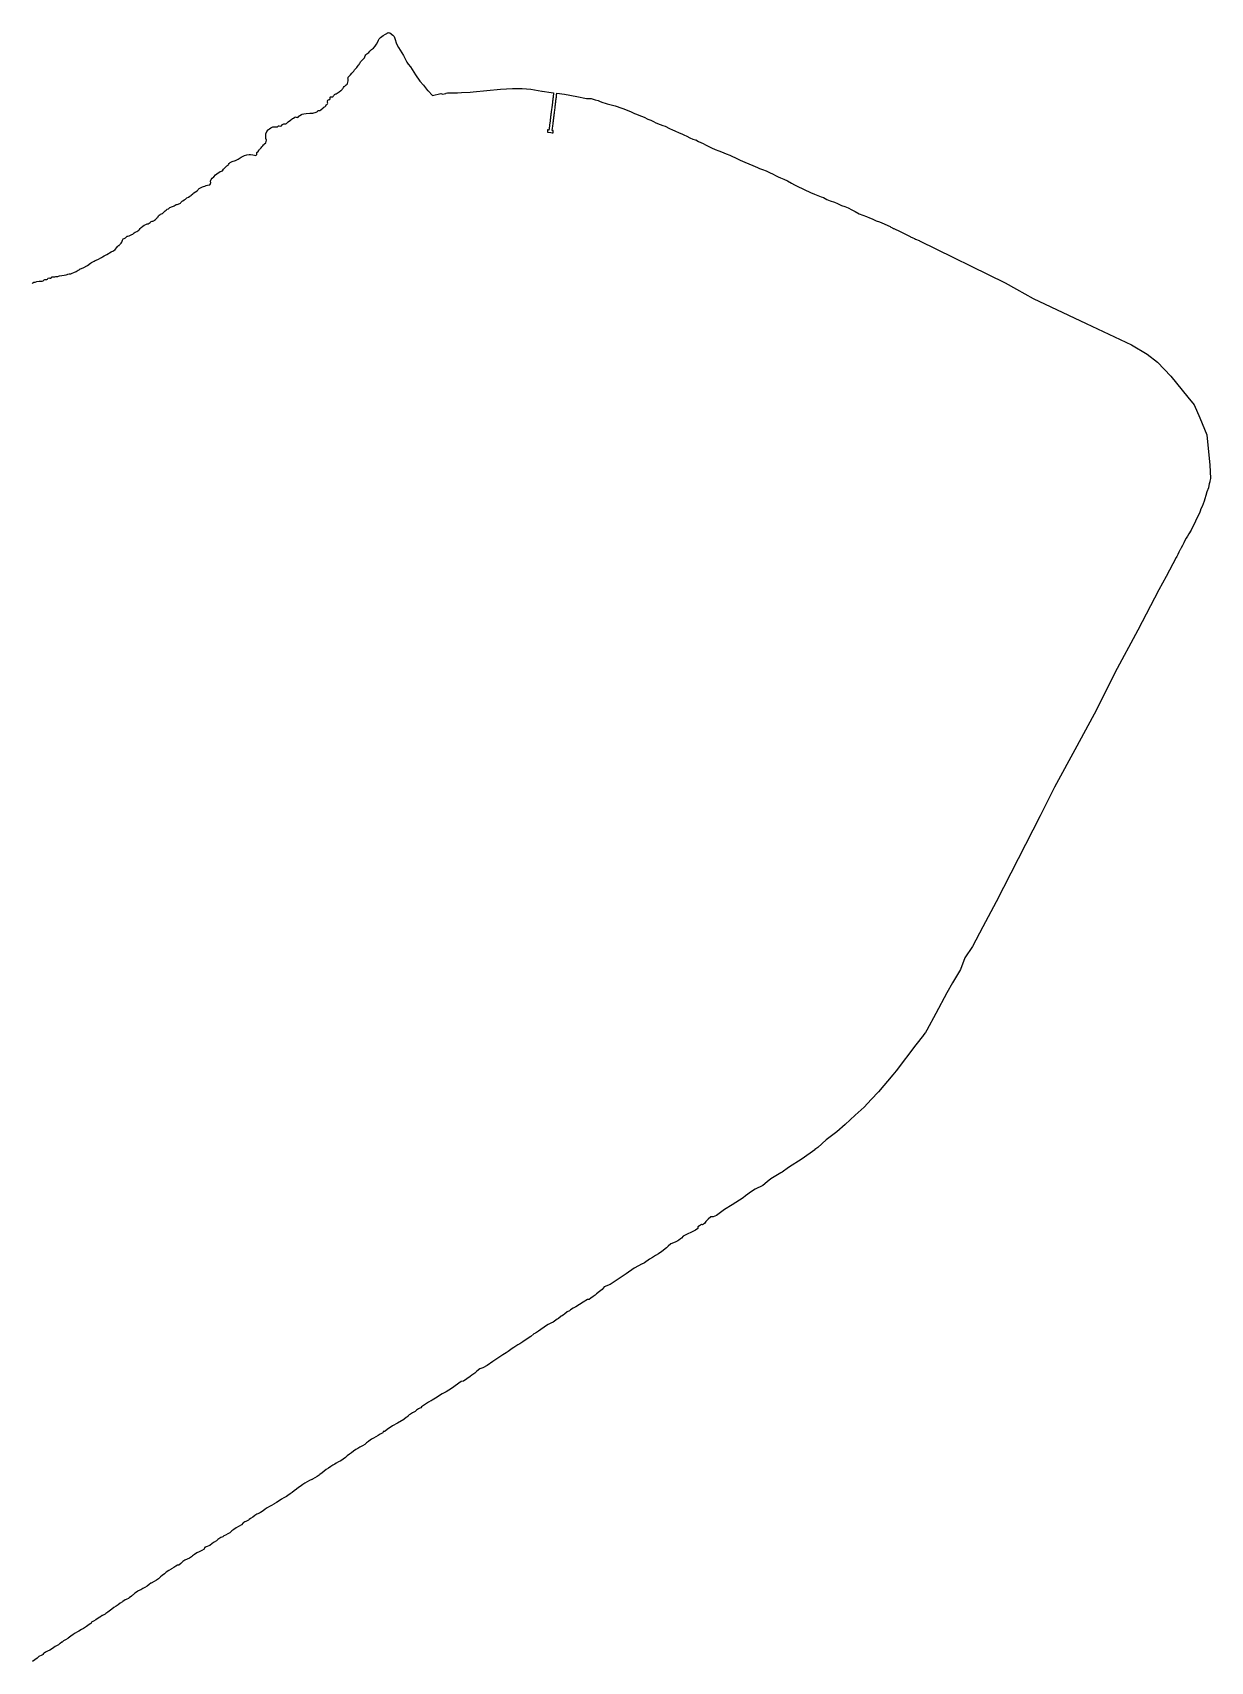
# Model space of a CAD drawing. Header units: inches. Extents: x 1341578 to 1502124, y 557203 to 748561.
# Drawn here: x 1493025 to 1498087, y 574551 to 581552 of the extents above; entities that cross this region are included whole.
import ezdxf

# ---------------------------------------------------------------- set-up
doc = ezdxf.new("R2010")
doc.units = ezdxf.units.IN
doc.header["$MEASUREMENT"] = 0
doc.layers.add('Zipcode', color=7, linetype='Continuous')

msp = doc.modelspace()

# ---------------------------------------------------------------- linework, layer by layer
at = {"layer": 'Zipcode'}
msp.add_lwpolyline([(1493023.1, 580474.1), (1493026.1, 580477.1), (1493030.4, 580478.6), (1493036.3, 580479.5), (1493044.4, 580482), (1493053.7, 580483.8), (1493059.7, 580483.9), (1493062.7, 580483.6), (1493066.5, 580483.6), (1493070.6, 580485.2), (1493075.1, 580488.8), (1493077.5, 580490.6), (1493080.3, 580491.2), (1493083.4, 580490.8), (1493086.7, 580491.1), (1493089.1, 580492.8), (1493091.2, 580495), (1493092.9, 580496.8), (1493095.7, 580497.4), (1493099, 580497), (1493103.2, 580497), (1493106.2, 580498.6), (1493107.3, 580500.5), (1493109.9, 580501.8), (1493114.1, 580502), (1493118.7, 580502.1), (1493121, 580502.6), (1493125.2, 580503.3), (1493129.8, 580503.6), (1493133.7, 580504), (1493137.3, 580505.4), (1493141.7, 580506.5), (1493150.5, 580507.8), (1493160.8, 580509.4), (1493169.2, 580510.5), (1493173.7, 580512.1), (1493177.6, 580513.6), (1493182.7, 580514.6), (1493189.6, 580515.7), (1493195.5, 580517.4), (1493202.6, 580520.3), (1493212.7, 580525), (1493221.8, 580530.6), (1493226.1, 580532.8), (1493229, 580534.9), (1493230.2, 580536.1), (1493230.8, 580536.3), (1493243.5, 580541.6), (1493261.8, 580551.6), (1493274.6, 580561.5), (1493279.2, 580563.8), (1493285.1, 580566.1), (1493290, 580569), (1493294.9, 580572), (1493305.5, 580577.2), (1493321.4, 580584.8), (1493326.6, 580588.3), (1493333.4, 580593.2), (1493345.1, 580598.1), (1493363.5, 580609.3), (1493372.6, 580613.8), (1493379.7, 580620.2), (1493386.9, 580628.1), (1493391, 580632.7), (1493395, 580636.5), (1493397, 580637.4), (1493398.7, 580639.8), (1493400.2, 580640.9), (1493403.5, 580643.8), (1493406, 580647), (1493408.7, 580651.3), (1493410.7, 580655.4), (1493412.5, 580659.6), (1493413.7, 580662.5), (1493415.2, 580665), (1493418.8, 580667.4), (1493421.7, 580668.5), (1493424.4, 580670.2), (1493428, 580673.2), (1493429.9, 580675.3), (1493432, 580676.7), (1493434.8, 580677.7), (1493440.3, 580678.8), (1493443.3, 580680.1), (1493451.6, 580684.2), (1493456.1, 580686.1), (1493459.3, 580688.3), (1493462.2, 580691.2), (1493465.9, 580694), (1493473, 580697.6), (1493477.2, 580700.2), (1493481.9, 580703.5), (1493485.3, 580706.2), (1493488.4, 580709.8), (1493492.6, 580714.2), (1493499.4, 580719.6), (1493505.6, 580724.1), (1493511.7, 580727.3), (1493518, 580729.5), (1493520.8, 580729.5), (1493522.9, 580730), (1493526.7, 580732.3), (1493530.4, 580735.9), (1493533.5, 580738.5), (1493535.8, 580739.9), (1493538.8, 580740.8), (1493542.2, 580741.2), (1493546.2, 580743.1), (1493550.1, 580745.9), (1493553.5, 580748.7), (1493560.5, 580755.6), (1493562.8, 580758.1), (1493564.7, 580760.4), (1493567.2, 580763.8), (1493569.8, 580767.1), (1493573.1, 580770.1), (1493575.7, 580771.9), (1493579.3, 580773.3), (1493583.5, 580774.6), (1493585.2, 580775.2), (1493595.4, 580785.4), (1493599.2, 580789.3), (1493604.5, 580792.7), (1493608.9, 580794.8), (1493611.5, 580796.1), (1493613, 580798), (1493615.2, 580800.5), (1493626.4, 580804.2), (1493630.7, 580805.3), (1493633.3, 580807.2), (1493637.7, 580810.2), (1493643.2, 580812.5), (1493647.3, 580813.5), (1493658.7, 580817.6), (1493661.3, 580819.1), (1493663.3, 580821), (1493665.9, 580824), (1493668.5, 580826.9), (1493671.6, 580829.5), (1493677.3, 580832.7), (1493682.4, 580836.6), (1493688.4, 580841.2), (1493695.2, 580845.2), (1493701.9, 580848.6), (1493704.4, 580850), (1493706.6, 580852), (1493708.6, 580854.4), (1493713.8, 580859.5), (1493718.4, 580863.3), (1493725.7, 580866.9), (1493732.6, 580871.7), (1493735, 580874.3), (1493737.6, 580877.6), (1493741, 580881.3), (1493747.6, 580885.4), (1493756.2, 580888.6), (1493760.3, 580890.3), (1493765.7, 580891.6), (1493771.2, 580894.3), (1493777.3, 580895.8), (1493787.5, 580897.9), (1493789.7, 580902), (1493790, 580903.3), (1493790.9, 580906.4), (1493790, 580912.7), (1493791.2, 580917.2), (1493793.5, 580920.8), (1493797.8, 580925.7), (1493803.8, 580932.2), (1493812.1, 580940.3), (1493817.7, 580945.4), (1493832.3, 580954.6), (1493837.9, 580956.4), (1493842.1, 580958), (1493846.2, 580964.3), (1493853.2, 580972), (1493856.1, 580975), (1493858.3, 580977.8), (1493860.7, 580979.7), (1493863.3, 580980.7), (1493866, 580982.5), (1493867.7, 580985.5), (1493870.4, 580990), (1493874.6, 580994.3), (1493883.1, 580998.2), (1493897, 581002.9), (1493909.3, 581008.6), (1493913.7, 581010.8), (1493917.7, 581013.5), (1493921.4, 581016.1), (1493927.6, 581020), (1493935.7, 581023.6), (1493946, 581026.3), (1493956.4, 581028.3), (1493962.2, 581028.5), (1493971.7, 581026.4), (1493979.6, 581024.5), (1493984.2, 581024.2), (1493986.9, 581025.2), (1493988.7, 581027.6), (1493989.4, 581031.3), (1493989.5, 581036.4), (1493990, 581038), (1493994.5, 581040.8), (1493997.1, 581045.6), (1494001.1, 581050.6), (1494001.9, 581051.2), (1494007.1, 581056), (1494010.9, 581060.6), (1494014.7, 581064.9), (1494018.2, 581069), (1494020.6, 581071.5), (1494020.7, 581072.3), (1494022.5, 581074), (1494027.4, 581078), (1494028.7, 581083.2), (1494030.4, 581089.9), (1494028.1, 581097.4), (1494027.6, 581101.7), (1494027.2, 581104.3), (1494027.9, 581116.4), (1494032.3, 581126.4), (1494038.3, 581134.1), (1494039.2, 581134.9), (1494043.9, 581138.7), (1494050, 581142.5), (1494057.7, 581146.3), (1494060.8, 581147.2), (1494065.2, 581147.6), (1494070.2, 581146.7), (1494075, 581146.2), (1494077.9, 581146.8), (1494079.4, 581148.9), (1494082, 581151.7), (1494085.8, 581151.7), (1494090.6, 581150.1), (1494094.9, 581151.2), (1494099, 581156.3), (1494102.2, 581158.5), (1494105.4, 581159.6), (1494108.9, 581159.5), (1494113.2, 581159.9), (1494116.8, 581161.5), (1494119.4, 581163.8), (1494123.5, 581168.4), (1494133.5, 581175.7), (1494141.6, 581181.6), (1494142.4, 581182.1), (1494147, 581184.7), (1494152.1, 581188.4), (1494154.7, 581189.2), (1494158.9, 581188.4), (1494163.1, 581187.5), (1494167, 581188.3), (1494170.4, 581192.2), (1494173.6, 581196), (1494181.1, 581200), (1494184.4, 581201.1), (1494191.1, 581202.3), (1494201.1, 581203.9), (1494217.5, 581205.8), (1494225.3, 581206), (1494230.2, 581206.3), (1494234.3, 581206.5), (1494239.3, 581208.1), (1494244.4, 581210.4), (1494249.2, 581213.3), (1494250.7, 581215.8), (1494252.2, 581217.3), (1494255.8, 581217.6), (1494259.3, 581217.2), (1494262, 581217.6), (1494264.7, 581219.6), (1494274.3, 581229), (1494277.4, 581231), (1494280.8, 581233.1), (1494283.4, 581234.2), (1494285, 581235.6), (1494285.6, 581237.7), (1494287.3, 581240.8), (1494289.6, 581242.4), (1494291.6, 581243.9), (1494293.3, 581246.2), (1494293.7, 581249), (1494293.4, 581251.5), (1494292.8, 581254), (1494292.3, 581255.3), (1494291.9, 581256.6), (1494292.4, 581259.1), (1494294.1, 581261.2), (1494299.9, 581263.9), (1494302.5, 581264.9), (1494304.1, 581266.9), (1494304.5, 581269.1), (1494304, 581272.6), (1494304.4, 581274.6), (1494306.2, 581275.6), (1494309.4, 581275.5), (1494312.1, 581275.5), (1494315.3, 581276), (1494317.5, 581277.6), (1494319.3, 581280), (1494321.1, 581283.1), (1494323.3, 581285.5), (1494326, 581286.9), (1494329.2, 581288.2), (1494331.5, 581289.3), (1494334.8, 581291.6), (1494338.5, 581293.8), (1494343.5, 581297.4), (1494350, 581302.8), (1494352.8, 581304.9), (1494355.6, 581307.6), (1494357.6, 581310.2), (1494359.6, 581313.4), (1494361.4, 581316.5), (1494364.4, 581319.8), (1494367, 581322.1), (1494370.3, 581324.5), (1494373.5, 581327), (1494376.9, 581329.6), (1494379.5, 581333.5), (1494380.5, 581338.9), (1494381, 581344.9), (1494381.5, 581349.9), (1494381.5, 581352.9), (1494380.8, 581356.4), (1494381.3, 581360.5), (1494382.7, 581362.4), (1494391.9, 581371), (1494397.7, 581376.9), (1494401.8, 581381.4), (1494405.4, 581386.7), (1494408.5, 581391.2), (1494412.3, 581395.2), (1494415.8, 581398.9), (1494418.4, 581402.1), (1494422.4, 581406.8), (1494426.3, 581411.9), (1494428.9, 581415.2), (1494431.1, 581418.7), (1494432.9, 581422.5), (1494435.1, 581426.9), (1494438.5, 581431.1), (1494443, 581435.4), (1494447.3, 581439.3), (1494450.3, 581442), (1494452, 581444.1), (1494454.5, 581452.3), (1494457.8, 581456.7), (1494461.5, 581460.5), (1494465.9, 581462.9), (1494471, 581467), (1494475.3, 581472.6), (1494482.4, 581479.3), (1494491.1, 581485.7), (1494498.4, 581493.9), (1494503.7, 581501.6), (1494508.7, 581511.6), (1494512, 581519.3), (1494515.4, 581525), (1494521.1, 581530.2), (1494532.4, 581539.1), (1494542.5, 581545.2), (1494548.1, 581548.6), (1494550.9, 581550.4), (1494553.7, 581551.5), (1494557.9, 581552), (1494561.3, 581550.9), (1494574.3, 581541.3), (1494579.3, 581534.9), (1494584.3, 581522.5), (1494587.6, 581508), (1494591.9, 581498.5), (1494598.7, 581488.4), (1494605.5, 581476.9), (1494619.5, 581453.2), (1494628.8, 581435.7), (1494633.8, 581424.8), (1494639, 581416.8), (1494649.5, 581405.5), (1494671.4, 581370.7), (1494689.4, 581343.4), (1494705.3, 581326.3), (1494723, 581302.8), (1494726.2, 581301.3), (1494744.1, 581281.9), (1494780, 581290.6), (1494788.4, 581287.8), (1494794.7, 581288.1), (1494801.3, 581290), (1494803.4, 581290.9), (1494808.1, 581292.8), (1494838.5, 581293.4), (1494850.9, 581293.7), (1494868.9, 581294.8), (1494906.6, 581295.5), (1494918.6, 581297.3), (1495036.4, 581308.5), (1495088.4, 581311.6), (1495092.3, 581311.9), (1495130.1, 581311.3), (1495166.7, 581308.1), (1495214.3, 581300.4), (1495214.7, 581300.3), (1495254.5, 581294.5), (1495264, 581293.3), (1495263.9, 581290.9), (1495263.7, 581287.4), (1495263.6, 581286.1), (1495263.5, 581284.8), (1495263.3, 581281.8), (1495263.2, 581280.1), (1495262.8, 581277.2), (1495262.2, 581272.7), (1495261.7, 581268.7), (1495261.2, 581264.8), (1495260.7, 581260.9), (1495260.2, 581257), (1495259.8, 581253.3), (1495258.1, 581240.1), (1495256.9, 581230.7), (1495255.7, 581221.5), (1495254.3, 581211.2), (1495253.8, 581207.2), (1495253.3, 581203.1), (1495252.8, 581199.1), (1495252.3, 581195), (1495251.7, 581190.9), (1495251.2, 581186.8), (1495250.7, 581182.7), (1495250.1, 581178.6), (1495249.6, 581174.2), (1495249.3, 581171.8), (1495248.3, 581164.1), (1495247.7, 581159.8), (1495247.3, 581156.6), (1495246.5, 581150.6), (1495246.4, 581149.8), (1495245.6, 581142.9), (1495245.2, 581140.4), (1495244.8, 581136.8), (1495244.5, 581134.3), (1495244.3, 581132.8), (1495240.6, 581133.6), (1495238.6, 581134.1), (1495238.6, 581131.9), (1495238.6, 581129.4), (1495238.6, 581128.2), (1495238.6, 581126.7), (1495238.6, 581124.5), (1495253.2, 581122.5), (1495258.8, 581121.7), (1495262.1, 581121.3), (1495262.4, 581123.6), (1495262.7, 581125.9), (1495262.9, 581128), (1495263.1, 581130), (1495263.2, 581130.9), (1495258.6, 581131.2), (1495258.8, 581133), (1495259.8, 581140.6), (1495260.9, 581149.7), (1495261.3, 581152.9), (1495262, 581158.8), (1495263.2, 581168.4), (1495263.4, 581170), (1495263.9, 581173.9), (1495264.4, 581178.2), (1495265, 581182.4), (1495265.4, 581186.3), (1495265.9, 581190.2), (1495266.4, 581194.1), (1495266.9, 581198), (1495267.4, 581201.9), (1495267.9, 581205.7), (1495268.4, 581209.6), (1495269.4, 581218.1), (1495269.6, 581219.4), (1495270.7, 581228.9), (1495271.9, 581238.1), (1495272.1, 581240), (1495273.3, 581249.3), (1495273.8, 581253.2), (1495274.3, 581257.5), (1495274.8, 581261.8), (1495275.4, 581266.1), (1495275.9, 581270.3), (1495276.4, 581274.5), (1495276.9, 581278.6), (1495277.3, 581282.7), (1495277.4, 581283.7), (1495277.7, 581286.4), (1495278, 581289.6), (1495278.2, 581291.6), (1495311.2, 581287.5), (1495364.6, 581276.8), (1495406.4, 581268.7), (1495410, 581268), (1495426.1, 581268), (1495442.5, 581263.6), (1495455.6, 581259.8), (1495465, 581256.4), (1495475.7, 581252.2), (1495485.8, 581248.7), (1495495.4, 581245.3), (1495506, 581242.4), (1495517.6, 581239.6), (1495528.6, 581236.7), (1495538.4, 581233.7), (1495549.3, 581229.8), (1495566.6, 581224.2), (1495576.9, 581220.6), (1495594.3, 581213.4), (1495612.1, 581204.9), (1495620.9, 581201), (1495631, 581197.3), (1495643, 581192.4), (1495653.3, 581188.4), (1495670.1, 581180.2), (1495682, 581175.5), (1495693.4, 581170), (1495703.4, 581164.6), (1495723.2, 581157.3), (1495734.4, 581153.1), (1495744.4, 581149.1), (1495762.4, 581139.8), (1495775, 581134.4), (1495785.2, 581129.4), (1495804.2, 581121.6), (1495815.3, 581117.4), (1495824.3, 581112.7), (1495836.6, 581106.4), (1495849.8, 581099.8), (1495862.4, 581094.6), (1495872.4, 581090.9), (1495875, 581089.8), (1495875.4, 581090.4), (1495887.3, 581084.3), (1495897.1, 581079.6), (1495907, 581075.3), (1495918, 581069.9), (1495932.2, 581062.8), (1495943.6, 581057.3), (1495959.2, 581049.7), (1495974, 581043.6), (1495986.4, 581039.6), (1495996.1, 581035.3), (1496006.2, 581031.3), (1496022.1, 581024.9), (1496032.7, 581019.9), (1496043.3, 581014.9), (1496052.6, 581010.9), (1496066.8, 581004.1), (1496076.7, 580999.9), (1496086.3, 580995.6), (1496104.1, 580988.2), (1496121.2, 580980.4), (1496130.8, 580977), (1496140.8, 580972.6), (1496149.9, 580968.1), (1496161.7, 580963.4), (1496177.7, 580957.1), (1496195.7, 580949.4), (1496205.6, 580945.4), (1496220.9, 580936.7), (1496230.3, 580932.6), (1496239.4, 580928.4), (1496254.2, 580921.4), (1496269.6, 580914.4), (1496286.4, 580905.1), (1496300.3, 580897.7), (1496316.7, 580888.9), (1496332.3, 580882), (1496350.4, 580873.4), (1496359.9, 580869.3), (1496369.1, 580865.1), (1496386.3, 580857.7), (1496400.7, 580851.7), (1496414.8, 580846.4), (1496424.6, 580842.7), (1496439.3, 580834.9), (1496453.1, 580828.9), (1496471.6, 580823.2), (1496484.7, 580817), (1496501.7, 580809.3), (1496516.3, 580803.9), (1496530.2, 580798.6), (1496546.1, 580790.9), (1496559.9, 580783.6), (1496578.3, 580773.3), (1496594.1, 580767.9), (1496609.3, 580761.7), (1496622.6, 580755.1), (1496633.4, 580751), (1496636.3, 580749.9), (1496650.6, 580743.6), (1496665.2, 580738.3), (1496674.8, 580734.7), (1496685.8, 580730.3), (1496700.9, 580722.9), (1496710.8, 580717.9), (1496714.3, 580716.1), (1496721, 580712.6), (1496725, 580710.4), (1496726.9, 580709.4), (1496738.7, 580703.6), (1496742.2, 580702.1), (1496753.4, 580696.5), (1496797, 580675.3), (1496798.7, 580674.2), (1496808.1, 580669.7), (1496815.3, 580667), (1496820.3, 580664.8), (1496835.4, 580658), (1496836.3, 580657.6), (1496836.8, 580657.4), (1497205.5, 580476.6), (1497253.7, 580449.6), (1497325.1, 580409.1), (1497552.8, 580301), (1497747.6, 580210.3), (1497815.2, 580169.8), (1497859.6, 580135.1), (1497917.4, 580075.2), (1497990.5, 579984.8), (1498017.4, 579951.4), (1498041, 579896.1), (1498071.8, 579822.5), (1498085.3, 579693.2), (1498087.2, 579637.1), (1498087.1, 579635.8), (1498087, 579635.2), (1498084.8, 579624.5), (1498084, 579620.9), (1498082.4, 579612.1), (1498081.1, 579604.9), (1498078.4, 579595), (1498072.4, 579577.9), (1498067.6, 579562.1), (1498062.7, 579548.4), (1498059.9, 579538.7), (1498056.4, 579526.2), (1498051.9, 579515.1), (1498046.7, 579504.6), (1498042.9, 579495), (1498041.4, 579490.3), (1498003.9, 579413.4), (1497994.3, 579398.4), (1497988.1, 579388.3), (1497982.9, 579378.4), (1497977.7, 579369.2), (1497973.1, 579359.6), (1497966.6, 579347.7), (1497961.2, 579337.4), (1497956.8, 579329), (1497956.4, 579328.2), (1497951.7, 579319.1), (1497947.1, 579309.4), (1497942.4, 579299.8), (1497940.7, 579295.8), (1497897, 579214.5), (1497896.9, 579214.3), (1497896.9, 579214.2), (1497865.8, 579156.3), (1497774.9, 578983.4), (1497675.8, 578800.4), (1497597.3, 578641.8), (1497513.7, 578485.2), (1497416.7, 578308.3), (1497355.8, 578186.3), (1497165.8, 577816.1), (1497109, 577708.8), (1497064.3, 577624.2), (1497032.4, 577575), (1497013.5, 577525.6), (1496978.9, 577468.6), (1496954.9, 577424.5), (1496906.9, 577336.3), (1496869, 577264.9), (1496862.7, 577254.7), (1496854.7, 577243.8), (1496854.3, 577243.1), (1496821.8, 577201.5), (1496736.9, 577090.3), (1496722.3, 577072.6), (1496661.5, 576999.1), (1496629.5, 576967.1), (1496598.5, 576933.1), (1496561.2, 576898.6), (1496517.3, 576858.8), (1496481.4, 576827.6), (1496436.1, 576792.5), (1496399.4, 576759.8), (1496387.6, 576751), (1496387, 576750.5), (1496333.2, 576711.6), (1496274.3, 576673.6), (1496246.9, 576654.5), (1496241.1, 576652), (1496197.6, 576625.8), (1496181.9, 576612), (1496163.6, 576596.7), (1496131, 576581.1), (1496115.6, 576571), (1496089.2, 576552.7), (1496079, 576543.6), (1496031.4, 576513.2), (1495998.3, 576493.9), (1495964.6, 576468), (1495950.8, 576462.1), (1495940.6, 576462), (1495929, 576452.4), (1495923.6, 576446.3), (1495918.8, 576442.3), (1495912.8, 576433.9), (1495908.9, 576430.6), (1495904, 576427.2), (1495899.9, 576429.6), (1495891.4, 576423.7), (1495884.9, 576419.1), (1495884.5, 576414), (1495884.4, 576412.3), (1495874.8, 576405.3), (1495821.8, 576379.2), (1495814.4, 576370.3), (1495810.3, 576367.6), (1495802.2, 576361.5), (1495797.9, 576359), (1495787.5, 576353.4), (1495768.4, 576345.5), (1495757, 576335.6), (1495749.3, 576328.7), (1495729.3, 576313.5), (1495714.7, 576303.8), (1495702.3, 576295.8), (1495694.4, 576290.9), (1495689, 576287.7), (1495676.6, 576280.1), (1495654.6, 576264.9), (1495646.8, 576260.5), (1495645.4, 576259.6), (1495610.1, 576241.4), (1495575.9, 576217.5), (1495507.1, 576172), (1495481.9, 576161.9), (1495473.2, 576150.2), (1495462, 576141.2), (1495449.3, 576130.7), (1495445.1, 576127.4), (1495442.7, 576125.9), (1495433.9, 576119.4), (1495425.2, 576113.4), (1495417.9, 576107.1), (1495410.3, 576106.9), (1495391.9, 576095.7), (1495375.3, 576085.2), (1495360.5, 576075.6), (1495348.7, 576070.1), (1495336.9, 576062.9), (1495332.7, 576058.8), (1495323.2, 576053.3), (1495311.4, 576044), (1495306.4, 576040.5), (1495300.9, 576036.3), (1495296.7, 576036), (1495285.2, 576025), (1495280.2, 576022.6), (1495262.5, 576009.8), (1495252.9, 576004.7), (1495241.3, 576000.2), (1495233.8, 575994.7), (1495199.7, 575970.8), (1495186.5, 575962.2), (1495180.1, 575958.7), (1495166.5, 575947.4), (1495155.6, 575940.8), (1495131.8, 575924.5), (1495119.2, 575916.2), (1495111.2, 575912), (1495093, 575900.5), (1495086.3, 575896.9), (1495070, 575883.6), (1495060.2, 575877.4), (1495046.3, 575868.6), (1495025.1, 575854.7), (1495004.1, 575840.2), (1494979.2, 575822.9), (1494960.7, 575813.9), (1494947.4, 575809.1), (1494935, 575798.3), (1494925.6, 575790.3), (1494912.9, 575782.2), (1494905.3, 575775.6), (1494891.5, 575766.3), (1494877, 575756.2), (1494867.1, 575753.9), (1494825.9, 575724.8), (1494802.7, 575709.7), (1494785.7, 575701.2), (1494757, 575683.2), (1494743.2, 575674.1), (1494738.2, 575671.8), (1494737.2, 575671.4), (1494727.5, 575666.4), (1494718.9, 575660.1), (1494710.1, 575654.9), (1494701.8, 575648.9), (1494697.1, 575645), (1494693.3, 575641.8), (1494689.3, 575639.9), (1494684.2, 575637.5), (1494675.4, 575630.9), (1494671.3, 575627), (1494670, 575626.1), (1494657.5, 575619.5), (1494649.7, 575614.2), (1494643.9, 575611.5), (1494638.6, 575605.3), (1494638.1, 575604.5), (1494633.3, 575600.8), (1494631.2, 575599.2), (1494622.4, 575592.4), (1494620.4, 575591), (1494593.1, 575576), (1494572.5, 575563.4), (1494549.6, 575548.9), (1494540.5, 575540.9), (1494537.8, 575539.5), (1494534.5, 575539.4), (1494531.4, 575539.3), (1494530.1, 575534.6), (1494521.4, 575529.1), (1494519.9, 575528.1), (1494511, 575521.9), (1494501.1, 575516.7), (1494490.8, 575510.8), (1494481.7, 575506.5), (1494470.9, 575498.7), (1494469.1, 575497.2), (1494461.1, 575490.3), (1494452.8, 575484.3), (1494442.8, 575478.7), (1494432.2, 575472.3), (1494422.9, 575466.9), (1494415.1, 575462.4), (1494405.2, 575455.3), (1494396.3, 575448), (1494387.4, 575441.7), (1494377.6, 575434.4), (1494370, 575428), (1494360.1, 575421.2), (1494350.4, 575414.1), (1494339.7, 575409.3), (1494330.8, 575403.3), (1494325, 575399.6), (1494316, 575394.7), (1494307.5, 575389.3), (1494296.9, 575382.7), (1494287.6, 575376.4), (1494279.1, 575368.5), (1494269.7, 575362.2), (1494260.3, 575354.7), (1494257.5, 575352.4), (1494248.1, 575346.1), (1494238.4, 575340.4), (1494228, 575334.7), (1494226.5, 575333.6), (1494225.4, 575332.9), (1494222.2, 575331.8), (1494218.8, 575330.7), (1494215.6, 575329.6), (1494205.1, 575323.5), (1494195.9, 575317.5), (1494186.5, 575311.8), (1494175.7, 575303.7), (1494168.2, 575299.3), (1494159.7, 575292.4), (1494150.3, 575285.2), (1494141, 575277.3), (1494132.5, 575271.2), (1494122.4, 575264.4), (1494116.1, 575260.5), (1494105.5, 575255.2), (1494095.4, 575248.7), (1494084.5, 575241.3), (1494073.8, 575234.6), (1494063.3, 575228.3), (1494061.6, 575227.3), (1494052.1, 575221.9), (1494043, 575217.2), (1494034.2, 575212.1), (1494025, 575206.1), (1494016.6, 575199.3), (1494005.3, 575191.5), (1494000, 575189.3), (1493989.8, 575184.5), (1493981.2, 575178.1), (1493971.9, 575171.3), (1493962, 575165.6), (1493956.3, 575161.3), (1493952.7, 575158.9), (1493947.6, 575155), (1493941.9, 575152.3), (1493937.7, 575151.1), (1493933.5, 575148.6), (1493930.3, 575146.4), (1493923.3, 575138.3), (1493913.4, 575132.9), (1493909.7, 575130.8), (1493901, 575125), (1493890.9, 575118.9), (1493881.7, 575112.4), (1493872.6, 575104.8), (1493864.9, 575100.5), (1493855, 575094.5), (1493847.8, 575091.1), (1493842.5, 575087), (1493838.2, 575085.5), (1493834.9, 575083.8), (1493822.3, 575074.9), (1493815.5, 575069.6), (1493806.1, 575064.1), (1493797.8, 575058.2), (1493787.3, 575050), (1493771.4, 575043.9), (1493767.2, 575041.7), (1493764.5, 575040.5), (1493762.6, 575034.6), (1493752.4, 575028.9), (1493740.8, 575023), (1493731.1, 575018.5), (1493721.2, 575010.9), (1493713, 575004.9), (1493709.1, 575000.5), (1493699.7, 574995.3), (1493689.5, 574990.4), (1493679.9, 574986.3), (1493670.5, 574980.8), (1493662.8, 574971.9), (1493653.4, 574965.6), (1493648.1, 574964.7), (1493641.5, 574961.4), (1493637.1, 574957.8), (1493632.5, 574954.6), (1493622, 574948.9), (1493620.5, 574948.1), (1493610.5, 574941.9), (1493600, 574934.9), (1493591.7, 574928.4), (1493582, 574921.3), (1493575.2, 574914.6), (1493565.9, 574906.3), (1493557.3, 574900), (1493547.5, 574894.9), (1493535.4, 574888.4), (1493534.1, 574887.7), (1493526, 574881.7), (1493517.9, 574875.4), (1493508.3, 574869.7), (1493499.8, 574864.3), (1493490.8, 574859.7), (1493479.9, 574854.5), (1493477.5, 574852.8), (1493467.7, 574846.6), (1493463.3, 574843.8), (1493461.7, 574841.9), (1493457.8, 574837.2), (1493454.2, 574836.4), (1493452.5, 574833.6), (1493452.3, 574832.9), (1493450.4, 574831.7), (1493440.6, 574824.3), (1493439.5, 574823.9), (1493437.1, 574822.1), (1493431, 574818.6), (1493427.1, 574817.7), (1493422.8, 574815.7), (1493412.7, 574809.6), (1493411.2, 574808.1), (1493402.1, 574801.4), (1493393.6, 574795.3), (1493384.3, 574789.6), (1493374.6, 574782.8), (1493365.6, 574776.4), (1493354.8, 574767.7), (1493348.6, 574763.7), (1493340.3, 574757.1), (1493337.6, 574755.2), (1493334.3, 574753.4), (1493326.3, 574749.2), (1493325.4, 574748.7), (1493324.9, 574748.4), (1493316.9, 574743.1), (1493314.5, 574741.2), (1493307.6, 574736.7), (1493296.8, 574730.5), (1493286.8, 574724), (1493284.1, 574723), (1493278.9, 574720.1), (1493277.9, 574717.5), (1493277.3, 574715.6), (1493274.6, 574713.4), (1493273.3, 574712.5), (1493268.2, 574709.5), (1493262.6, 574705.3), (1493257, 574701.8), (1493248.3, 574696.1), (1493243.8, 574693), (1493236, 574688.4), (1493224.3, 574681.3), (1493218.2, 574678.3), (1493208.7, 574672.6), (1493200, 574667.6), (1493189.8, 574660.6), (1493178.7, 574651.3), (1493176.8, 574650.2), (1493167.2, 574644.1), (1493158, 574639.3), (1493153, 574634.9), (1493151.1, 574633.7), (1493143.7, 574628.9), (1493142.1, 574627.9), (1493141.8, 574627.6), (1493136.9, 574623.4), (1493131, 574620.2), (1493121.9, 574615), (1493117.5, 574611.5), (1493111.6, 574606.6), (1493099.3, 574600.3), (1493090.1, 574595.6), (1493080.5, 574591.4), (1493075.9, 574587.6), (1493071.4, 574584.1), (1493070.9, 574581.3), (1493067.9, 574579.1), (1493065.3, 574578.7), (1493052.7, 574572.3), (1493044.6, 574565.6), (1493035.3, 574558.2), (1493024.8, 574551.5)], dxfattribs=at)

doc.saveas('drawing.dxf')
